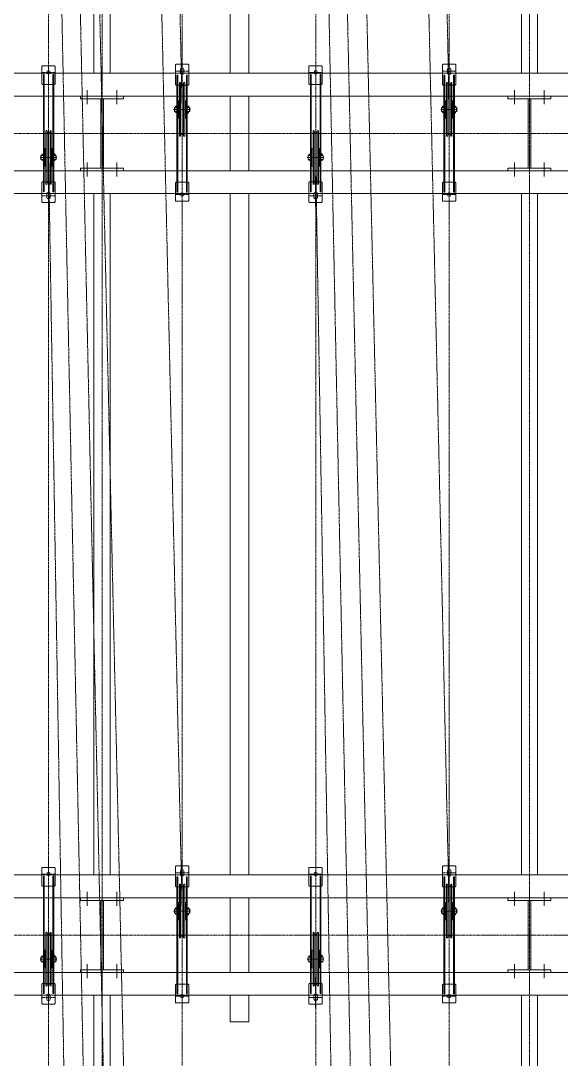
# Model space of a CAD drawing. Header units: millimetres. Extents: x 53635 to 142317, y 101101 to 147193.
# Drawn here: x 73712 to 75735, y 107257 to 111143 of the extents above; entities that cross this region are included whole.
import ezdxf

# ---------------------------------------------------------------- set-up
doc = ezdxf.new("R2010")
doc.units = ezdxf.units.MM
doc.header["$LTSCALE"] = 0.5
doc.header["$MEASUREMENT"] = 0
doc.linetypes.add('AXES2', pattern=[28.575, 19.05, -3.175, 3.175, -3.175])
for name, color, linetype, lineweight in [('-AXE', 1, 'AXES2', 0), ('-fort', 7, 'Continuous', 0), ('AXE', 1, 'AXES2', 0), ('FORT', 7, 'Continuous', 0)]:
    doc.layers.add(name, color=color, linetype=linetype, lineweight=lineweight)

msp = doc.modelspace()

# ---------------------------------------------------------------- linework, layer by layer
at = {"layer": '-AXE'}
for p, q in [((74015.9, 121723.73), (74015.9, 105730.21)), ((75615.9, 121723.73), (75615.9, 105730.21)), ((70604.5, 110721.59), (77418.31, 110721.59)), ((70604.5, 107721.59), (77418.31, 107721.59))]:
    msp.add_line(p, q, dxfattribs=at)
at = {"layer": '-fort'}
for p, q in [((73985.9, 110946.59), (73985.9, 113496.59)), ((74045.9, 110946.59), (74045.9, 113496.59)), ((75585.9, 110946.59), (75585.9, 113496.59)), ((75645.9, 110946.59), (75645.9, 113496.59)), ((70815.89, 110946.59), (77215.89, 110946.59)), ((73960.9, 110883.16), (73960.9, 110830.96)), ((74070.9, 110883.16), (74070.9, 110830.96)), ((75560.9, 110883.16), (75560.9, 110830.96)), ((75670.9, 110883.16), (75670.9, 110830.96)), ((70815.89, 110861.59), (77215.89, 110861.59)), ((73935.9, 110861.59), (73935.9, 110851.59)), ((73935.9, 110851.59), (74095.9, 110851.59)), ((74010.9, 110591.59), (74010.9, 110851.59)), ((74020.9, 110591.59), (74020.9, 110851.59)), ((74095.9, 110861.59), (74095.9, 110851.59)), ((75535.9, 110861.59), (75535.9, 110851.59)), ((75535.9, 110851.59), (75695.9, 110851.59)), ((75610.9, 110591.59), (75610.9, 110851.59)), ((75620.9, 110591.59), (75620.9, 110851.59)), ((75695.9, 110861.59), (75695.9, 110851.59)), ((73960.9, 110560.01), (73960.9, 110612.21)), ((74070.9, 110560.01), (74070.9, 110612.21)), ((75560.9, 110560.01), (75560.9, 110612.21)), ((75670.9, 110560.01), (75670.9, 110612.21)), ((70815.89, 110581.59), (77215.89, 110581.59)), ((73935.9, 110581.59), (73935.9, 110591.59)), ((73935.9, 110591.59), (74095.9, 110591.59)), ((74095.9, 110581.59), (74095.9, 110591.59)), ((75535.9, 110591.59), (75695.9, 110591.59)), ((75535.9, 110581.59), (75535.9, 110591.59)), ((75695.9, 110581.59), (75695.9, 110591.59)), ((70815.89, 110496.59), (77215.89, 110496.59)), ((73985.9, 107946.59), (73985.9, 110496.59)), ((74045.9, 107946.59), (74045.9, 110496.59)), ((75585.9, 107946.59), (75585.9, 110496.59)), ((75645.9, 107946.59), (75645.9, 110496.59)), ((70815.89, 107946.59), (77215.89, 107946.59)), ((73960.9, 107883.16), (73960.9, 107830.96)), ((74070.9, 107883.16), (74070.9, 107830.96)), ((75560.9, 107883.16), (75560.9, 107830.96)), ((75670.9, 107883.16), (75670.9, 107830.96)), ((70815.89, 107861.59), (77215.89, 107861.59)), ((73935.9, 107861.59), (73935.9, 107851.59)), ((73935.9, 107851.59), (74095.9, 107851.59)), ((74010.9, 107591.59), (74010.9, 107851.59)), ((74020.9, 107591.59), (74020.9, 107851.59)), ((74095.9, 107861.59), (74095.9, 107851.59)), ((75535.9, 107861.59), (75535.9, 107851.59)), ((75535.9, 107851.59), (75695.9, 107851.59)), ((75610.9, 107591.59), (75610.9, 107851.59)), ((75620.9, 107591.59), (75620.9, 107851.59)), ((75695.9, 107861.59), (75695.9, 107851.59)), ((73960.9, 107560.01), (73960.9, 107612.21)), ((74070.9, 107560.01), (74070.9, 107612.21)), ((75560.9, 107560.01), (75560.9, 107612.21)), ((75670.9, 107560.01), (75670.9, 107612.21)), ((70815.89, 107581.59), (77215.89, 107581.59)), ((73935.9, 107581.59), (73935.9, 107591.59)), ((73935.9, 107591.59), (74095.9, 107591.59)), ((74095.9, 107581.59), (74095.9, 107591.59)), ((75535.9, 107591.59), (75695.9, 107591.59)), ((75535.9, 107581.59), (75535.9, 107591.59)), ((75695.9, 107581.59), (75695.9, 107591.59)), ((70815.89, 107496.59), (77215.89, 107496.59)), ((73985.9, 106491.59), (73985.9, 107496.59)), ((74045.9, 106491.59), (74045.9, 107496.59)), ((75585.9, 106491.59), (75585.9, 107496.59)), ((75645.9, 106491.59), (75645.9, 107496.59))]:
    msp.add_line(p, q, dxfattribs=at)
at = {"layer": 'AXE'}
for p, q in [((74315.89, 121521.59), (74315.89, 106721.59)), ((75315.89, 121521.59), (75315.89, 106721.59)), ((74315.89, 107811.59), (74007.89, 121409.09)), ((74084.89, 121409.09), (74315.89, 110811.59)), ((75315.89, 107811.59), (75007.89, 121409.09)), ((75084.89, 121409.09), (75315.89, 110811.59)), ((73815.89, 120721.59), (73815.89, 105921.59)), ((74815.89, 120721.59), (74815.89, 105921.59)), ((73815.89, 119631.59), (74123.89, 106034.09)), ((74815.89, 119631.59), (75123.89, 106034.09)), ((74046.89, 106034.09), (73815.89, 116631.59)), ((75046.89, 106034.09), (74815.89, 116631.59)), ((73815.89, 113631.59), (73969.89, 106034.09)), ((74815.89, 113631.59), (74969.89, 106034.09)), ((74315.79, 110879.41), (74315.79, 110994.96)), ((75315.79, 110879.41), (75315.79, 110994.96)), ((73842.07, 110950.09), (73789.52, 110950.09)), ((74342.07, 110954.59), (74289.52, 110954.59)), ((74842.07, 110950.09), (74789.52, 110950.09)), ((75342.07, 110954.59), (75289.52, 110954.59)), ((73892.89, 106034.09), (73815.89, 110631.59)), ((74892.89, 106034.09), (74815.89, 110631.59)), ((73815.79, 110563.76), (73815.79, 110448.21)), ((74815.79, 110563.76), (74815.79, 110448.21)), ((73842.07, 110488.59), (73789.52, 110488.59)), ((74342.07, 110493.09), (74289.52, 110493.09)), ((74842.07, 110488.59), (74789.52, 110488.59)), ((75342.07, 110493.09), (75289.52, 110493.09)), ((74315.79, 107879.41), (74315.79, 107994.96)), ((75315.79, 107879.41), (75315.79, 107994.96)), ((73842.07, 107950.09), (73789.52, 107950.09)), ((74342.07, 107954.59), (74289.52, 107954.59)), ((74842.07, 107950.09), (74789.52, 107950.09)), ((75342.07, 107954.59), (75289.52, 107954.59)), ((73815.79, 107563.76), (73815.79, 107448.21)), ((74815.79, 107563.76), (74815.79, 107448.21)), ((73842.07, 107488.59), (73789.52, 107488.59)), ((74342.07, 107493.09), (74289.52, 107493.09)), ((74842.07, 107488.59), (74789.52, 107488.59)), ((75342.07, 107493.09), (75289.52, 107493.09))]:
    msp.add_line(p, q, dxfattribs=at)
at = {"layer": 'FORT'}
for p, q in [((74496.15, 110946.59), (74496.15, 113496.59)), ((74566.15, 110946.59), (74566.15, 113496.59)), ((73790.79, 110974.59), (73790.79, 110907.09)), ((73838.29, 110974.59), (73790.79, 110974.59)), ((73840.79, 110972.09), (73838.29, 110974.59)), ((73840.79, 110907.09), (73840.79, 110972.09)), ((74290.79, 110978.09), (74293.29, 110980.59)), ((74290.79, 110978.09), (74290.79, 110905.09)), ((74338.29, 110980.59), (74293.29, 110980.59)), ((74309.29, 110948.09), (74309.29, 110961.09)), ((74322.29, 110948.09), (74322.29, 110961.09)), ((74340.79, 110978.09), (74338.29, 110980.59)), ((74340.79, 110905.09), (74340.79, 110978.09)), ((74790.79, 110974.59), (74790.79, 110907.09)), ((74838.29, 110974.59), (74790.79, 110974.59)), ((74840.79, 110972.09), (74838.29, 110974.59)), ((74840.79, 110907.09), (74840.79, 110972.09)), ((75290.79, 110978.09), (75293.29, 110980.59)), ((75290.79, 110978.09), (75290.79, 110905.09)), ((75338.29, 110980.59), (75293.29, 110980.59)), ((75309.29, 110948.09), (75309.29, 110961.09)), ((75322.29, 110948.09), (75322.29, 110961.09)), ((75340.79, 110978.09), (75338.29, 110980.59)), ((75340.79, 110905.09), (75340.79, 110978.09)), ((73796.29, 110503.59), (73796.29, 110941.59)), ((73799.29, 110941.59), (73796.29, 110941.59)), ((73799.29, 110503.59), (73799.29, 110941.59)), ((73832.29, 110503.59), (73832.29, 110941.59)), ((73835.29, 110941.59), (73832.29, 110941.59)), ((73835.29, 110503.59), (73835.29, 110941.59)), ((74296.29, 110939.59), (74296.29, 110501.59)), ((74296.29, 110939.59), (74299.29, 110939.59)), ((74299.29, 110939.59), (74299.29, 110501.59)), ((74305.89, 110811.59), (74305.89, 110910.59)), ((74306.89, 110911.59), (74309.38, 110911.59)), ((74310.34, 110714.09), (74310.34, 110910.84)), ((74312.03, 110904.55), (74310.34, 110910.84)), ((74319.76, 110904.55), (74321.44, 110910.84)), ((74321.44, 110714.09), (74321.44, 110910.84)), ((74322.41, 110911.59), (74324.89, 110911.59)), ((74325.89, 110712.59), (74325.89, 110910.59)), ((74332.29, 110939.59), (74332.29, 110501.59)), ((74332.29, 110939.59), (74335.29, 110939.59)), ((74335.29, 110939.59), (74335.29, 110501.59)), ((74796.29, 110503.59), (74796.29, 110941.59)), ((74799.29, 110941.59), (74796.29, 110941.59)), ((74799.29, 110503.59), (74799.29, 110941.59)), ((74832.29, 110503.59), (74832.29, 110941.59)), ((74835.29, 110941.59), (74832.29, 110941.59)), ((74835.29, 110503.59), (74835.29, 110941.59)), ((75296.29, 110939.59), (75296.29, 110501.59)), ((75296.29, 110939.59), (75299.29, 110939.59)), ((75299.29, 110939.59), (75299.29, 110501.59)), ((75305.89, 110811.59), (75305.89, 110910.59)), ((75306.89, 110911.59), (75309.38, 110911.59)), ((75310.34, 110714.09), (75310.34, 110910.84)), ((75312.03, 110904.55), (75310.34, 110910.84)), ((75319.76, 110904.55), (75321.44, 110910.84)), ((75321.44, 110714.09), (75321.44, 110910.84)), ((75322.41, 110911.59), (75324.89, 110911.59)), ((75325.89, 110712.59), (75325.89, 110910.59)), ((75332.29, 110939.59), (75332.29, 110501.59)), ((75332.29, 110939.59), (75335.29, 110939.59)), ((75335.29, 110939.59), (75335.29, 110501.59)), ((73793.29, 110904.59), (73790.79, 110907.09)), ((73793.29, 110904.59), (73796.29, 110904.59)), ((73799.29, 110904.59), (73832.29, 110904.59)), ((73835.29, 110904.59), (73838.29, 110904.59)), ((73838.29, 110904.59), (73840.79, 110907.09)), ((74293.29, 110902.59), (74290.79, 110905.09)), ((74293.29, 110902.59), (74296.29, 110902.59)), ((74299.29, 110902.59), (74332.29, 110902.59)), ((74335.29, 110902.59), (74338.29, 110902.59)), ((74338.29, 110902.59), (74340.79, 110905.09)), ((74793.29, 110904.59), (74790.79, 110907.09)), ((74793.29, 110904.59), (74796.29, 110904.59)), ((74799.29, 110904.59), (74832.29, 110904.59)), ((74835.29, 110904.59), (74838.29, 110904.59)), ((74838.29, 110904.59), (74840.79, 110907.09)), ((75293.29, 110902.59), (75290.79, 110905.09)), ((75293.29, 110902.59), (75296.29, 110902.59)), ((75299.29, 110902.59), (75332.29, 110902.59)), ((75335.29, 110902.59), (75338.29, 110902.59)), ((75338.29, 110902.59), (75340.79, 110905.09)), ((74301.89, 110844.09), (74305.89, 110845.16)), ((74301.89, 110811.59), (74301.89, 110844.09)), ((74329.89, 110844.09), (74325.89, 110845.16)), ((74329.89, 110811.59), (74329.89, 110844.09)), ((74496.15, 110581.59), (74496.15, 110861.59)), ((74566.15, 110581.59), (74566.15, 110861.59)), ((75301.89, 110844.09), (75305.89, 110845.16)), ((75301.89, 110811.59), (75301.89, 110844.09)), ((75329.89, 110844.09), (75325.89, 110845.16)), ((75329.89, 110811.59), (75329.89, 110844.09)), ((74288.24, 110819.09), (74287.39, 110818.21)), ((74287.39, 110818.21), (74287.39, 110804.96)), ((74288.24, 110804.09), (74287.39, 110804.96)), ((74288.24, 110804.09), (74288.24, 110819.09)), ((74293.39, 110819.09), (74288.24, 110819.09)), ((74293.39, 110804.09), (74288.24, 110804.09)), ((74290.68, 110823.41), (74290.68, 110822.6)), ((74293.36, 110823.41), (74290.68, 110823.41)), ((74290.68, 110822.6), (74292.6, 110822.6)), ((74292.6, 110821.36), (74290.68, 110819.94)), ((74290.68, 110819.94), (74291.18, 110819.1)), ((74290.68, 110803.23), (74291.18, 110804.07)), ((74292.6, 110801.81), (74290.68, 110803.23)), ((74290.68, 110800.57), (74292.6, 110800.57)), ((74290.68, 110799.76), (74290.68, 110800.57)), ((74293.36, 110799.76), (74290.68, 110799.76)), ((74291.23, 110819.18), (74293.36, 110820.68)), ((74291.23, 110803.99), (74293.36, 110802.49)), ((74292.6, 110822.6), (74292.6, 110821.36)), ((74292.6, 110800.57), (74292.6, 110801.81)), ((74293.36, 110820.68), (74293.36, 110823.41)), ((74293.36, 110802.49), (74293.36, 110799.76)), ((74299.39, 110819.19), (74293.39, 110819.19)), ((74299.39, 110803.99), (74293.39, 110803.99)), ((74301.99, 110823.09), (74299.49, 110823.09)), ((74301.99, 110800.09), (74299.49, 110800.09)), ((74301.89, 110811.59), (74301.89, 110779.09)), ((74305.89, 110811.59), (74305.89, 110712.59)), ((74329.79, 110823.09), (74332.29, 110823.09)), ((74329.79, 110800.09), (74332.29, 110800.09)), ((74329.89, 110811.59), (74329.89, 110779.09)), ((74338.39, 110819.19), (74332.39, 110819.19)), ((74338.39, 110803.99), (74332.39, 110803.99)), ((74338.39, 110796.59), (74335.39, 110796.59)), ((74343.55, 110819.09), (74338.39, 110819.09)), ((74343.55, 110804.09), (74338.39, 110804.09)), ((74338.39, 110797.08), (74338.39, 110803.98)), ((74338.43, 110820.57), (74338.43, 110823.31)), ((74338.43, 110823.31), (74341.11, 110823.31)), ((74340.56, 110819.08), (74338.43, 110820.57)), ((74340.56, 110803.88), (74338.43, 110802.38)), ((74338.43, 110802.38), (74338.43, 110799.65)), ((74338.43, 110799.65), (74341.11, 110799.65)), ((74339.19, 110822.49), (74339.19, 110821.26)), ((74341.11, 110822.49), (74339.19, 110822.49)), ((74339.19, 110821.26), (74341.11, 110819.84)), ((74339.19, 110801.7), (74341.11, 110803.12)), ((74339.19, 110800.46), (74339.19, 110801.7)), ((74341.11, 110800.46), (74339.19, 110800.46)), ((74341.11, 110819.84), (74340.61, 110819)), ((74341.11, 110803.12), (74340.61, 110803.96)), ((74341.11, 110823.31), (74341.11, 110822.49)), ((74341.11, 110799.65), (74341.11, 110800.46)), ((74343.55, 110804.09), (74343.55, 110819.09)), ((74343.55, 110804.09), (74343.55, 110819.09)), ((74343.55, 110819.09), (74344.39, 110818.21)), ((74343.55, 110804.09), (74344.39, 110804.96)), ((74344.39, 110818.21), (74344.39, 110804.96)), ((75288.24, 110819.09), (75287.39, 110818.21)), ((75287.39, 110818.21), (75287.39, 110804.96)), ((75288.24, 110804.09), (75287.39, 110804.96)), ((75288.24, 110804.09), (75288.24, 110819.09)), ((75293.39, 110819.09), (75288.24, 110819.09)), ((75293.39, 110804.09), (75288.24, 110804.09)), ((75290.68, 110823.41), (75290.68, 110822.6)), ((75293.36, 110823.41), (75290.68, 110823.41)), ((75290.68, 110822.6), (75292.6, 110822.6)), ((75292.6, 110821.36), (75290.68, 110819.94)), ((75290.68, 110819.94), (75291.18, 110819.1)), ((75290.68, 110803.23), (75291.18, 110804.07)), ((75292.6, 110801.81), (75290.68, 110803.23)), ((75290.68, 110800.57), (75292.6, 110800.57)), ((75290.68, 110799.76), (75290.68, 110800.57)), ((75293.36, 110799.76), (75290.68, 110799.76)), ((75291.23, 110819.18), (75293.36, 110820.68)), ((75291.23, 110803.99), (75293.36, 110802.49)), ((75292.6, 110822.6), (75292.6, 110821.36)), ((75292.6, 110800.57), (75292.6, 110801.81)), ((75293.36, 110820.68), (75293.36, 110823.41)), ((75293.36, 110802.49), (75293.36, 110799.76)), ((75299.39, 110819.19), (75293.39, 110819.19)), ((75299.39, 110803.99), (75293.39, 110803.99)), ((75301.99, 110823.09), (75299.49, 110823.09)), ((75301.99, 110800.09), (75299.49, 110800.09)), ((75301.89, 110811.59), (75301.89, 110779.09)), ((75305.89, 110811.59), (75305.89, 110712.59)), ((75329.79, 110823.09), (75332.29, 110823.09)), ((75329.79, 110800.09), (75332.29, 110800.09)), ((75329.89, 110811.59), (75329.89, 110779.09)), ((75338.39, 110819.19), (75332.39, 110819.19)), ((75338.39, 110803.99), (75332.39, 110803.99)), ((75338.39, 110796.59), (75335.39, 110796.59)), ((75343.55, 110819.09), (75338.39, 110819.09)), ((75343.55, 110804.09), (75338.39, 110804.09)), ((75338.39, 110797.08), (75338.39, 110803.98)), ((75338.43, 110820.57), (75338.43, 110823.31)), ((75338.43, 110823.31), (75341.11, 110823.31)), ((75340.56, 110819.08), (75338.43, 110820.57)), ((75340.56, 110803.88), (75338.43, 110802.38)), ((75338.43, 110802.38), (75338.43, 110799.65)), ((75338.43, 110799.65), (75341.11, 110799.65)), ((75339.19, 110822.49), (75339.19, 110821.26)), ((75341.11, 110822.49), (75339.19, 110822.49)), ((75339.19, 110821.26), (75341.11, 110819.84)), ((75339.19, 110801.7), (75341.11, 110803.12)), ((75339.19, 110800.46), (75339.19, 110801.7)), ((75341.11, 110800.46), (75339.19, 110800.46)), ((75341.11, 110819.84), (75340.61, 110819)), ((75341.11, 110803.12), (75340.61, 110803.96)), ((75341.11, 110823.31), (75341.11, 110822.49)), ((75341.11, 110799.65), (75341.11, 110800.46)), ((75343.55, 110804.09), (75343.55, 110819.09)), ((75343.55, 110804.09), (75343.55, 110819.09)), ((75343.55, 110819.09), (75344.39, 110818.21)), ((75343.55, 110804.09), (75344.39, 110804.96)), ((75344.39, 110818.21), (75344.39, 110804.96)), ((74301.89, 110779.09), (74305.89, 110778.01)), ((74305.89, 110778.01), (74305.89, 110739.84)), ((74329.89, 110779.09), (74325.89, 110778.01)), ((75301.89, 110779.09), (75305.89, 110778.01)), ((75305.89, 110778.01), (75305.89, 110739.84)), ((75329.89, 110779.09), (75325.89, 110778.01)), ((73805.89, 110631.59), (73805.89, 110730.59)), ((73806.89, 110731.59), (73809.38, 110731.59)), ((73812.03, 110724.55), (73810.34, 110730.84)), ((73810.34, 110729.09), (73810.34, 110532.33)), ((73819.76, 110724.55), (73821.44, 110730.84)), ((73821.44, 110729.09), (73821.44, 110532.33)), ((73822.41, 110731.59), (73824.89, 110731.59)), ((73825.89, 110730.59), (73825.89, 110532.59)), ((74312.03, 110718.62), (74310.34, 110712.33)), ((74319.76, 110718.62), (74321.44, 110712.33)), ((74805.89, 110631.59), (74805.89, 110730.59)), ((74806.89, 110731.59), (74809.38, 110731.59)), ((74812.03, 110724.55), (74810.34, 110730.84)), ((74810.34, 110729.09), (74810.34, 110532.33)), ((74819.76, 110724.55), (74821.44, 110730.84)), ((74821.44, 110729.09), (74821.44, 110532.33)), ((74822.41, 110731.59), (74824.89, 110731.59)), ((74825.89, 110730.59), (74825.89, 110532.59)), ((75312.03, 110718.62), (75310.34, 110712.33)), ((75319.76, 110718.62), (75321.44, 110712.33)), ((73805.89, 110665.16), (73805.89, 110703.33)), ((74306.89, 110711.59), (74309.38, 110711.59)), ((74322.41, 110711.59), (74324.89, 110711.59)), ((74805.89, 110665.16), (74805.89, 110703.33)), ((75306.89, 110711.59), (75309.38, 110711.59)), ((75322.41, 110711.59), (75324.89, 110711.59)), ((73788.24, 110639.09), (73787.39, 110638.21)), ((73787.39, 110624.96), (73787.39, 110638.21)), ((73788.24, 110639.09), (73788.24, 110624.09)), ((73793.39, 110639.09), (73788.24, 110639.09)), ((73793.36, 110643.41), (73790.68, 110643.41)), ((73790.68, 110643.41), (73790.68, 110642.6)), ((73790.68, 110642.6), (73792.6, 110642.6)), ((73792.6, 110641.36), (73790.68, 110639.94)), ((73790.68, 110639.94), (73791.18, 110639.1)), ((73791.23, 110639.18), (73793.36, 110640.68)), ((73792.6, 110642.6), (73792.6, 110641.36)), ((73793.36, 110640.68), (73793.36, 110643.41)), ((73799.39, 110639.19), (73793.39, 110639.19)), ((73801.99, 110643.09), (73799.49, 110643.09)), ((73801.89, 110664.09), (73805.89, 110665.16)), ((73801.89, 110631.59), (73801.89, 110664.09)), ((73829.89, 110664.09), (73825.89, 110665.16)), ((73829.79, 110643.09), (73832.29, 110643.09)), ((73829.89, 110631.59), (73829.89, 110664.09)), ((73838.39, 110639.19), (73832.39, 110639.19)), ((73838.39, 110646.59), (73835.39, 110646.59)), ((73838.39, 110646.09), (73838.39, 110639.19)), ((73843.55, 110639.09), (73838.39, 110639.09)), ((73838.43, 110640.79), (73838.43, 110643.52)), ((73838.43, 110643.52), (73841.11, 110643.52)), ((73840.56, 110639.29), (73838.43, 110640.79)), ((73839.19, 110642.71), (73839.19, 110641.47)), ((73841.11, 110642.71), (73839.19, 110642.71)), ((73839.19, 110641.47), (73841.11, 110640.05)), ((73841.11, 110640.05), (73840.61, 110639.21)), ((73841.11, 110643.52), (73841.11, 110642.71)), ((73843.55, 110639.09), (73843.55, 110624.09)), ((73843.55, 110639.09), (73843.55, 110624.09)), ((73843.55, 110639.09), (73844.39, 110638.21)), ((73844.39, 110624.96), (73844.39, 110638.21)), ((74788.24, 110639.09), (74787.39, 110638.21)), ((74787.39, 110624.96), (74787.39, 110638.21)), ((74788.24, 110639.09), (74788.24, 110624.09)), ((74793.39, 110639.09), (74788.24, 110639.09)), ((74793.36, 110643.41), (74790.68, 110643.41)), ((74790.68, 110643.41), (74790.68, 110642.6)), ((74790.68, 110642.6), (74792.6, 110642.6)), ((74792.6, 110641.36), (74790.68, 110639.94)), ((74790.68, 110639.94), (74791.18, 110639.1)), ((74791.23, 110639.18), (74793.36, 110640.68)), ((74792.6, 110642.6), (74792.6, 110641.36)), ((74793.36, 110640.68), (74793.36, 110643.41)), ((74799.39, 110639.19), (74793.39, 110639.19)), ((74801.99, 110643.09), (74799.49, 110643.09)), ((74801.89, 110664.09), (74805.89, 110665.16)), ((74801.89, 110631.59), (74801.89, 110664.09)), ((74829.89, 110664.09), (74825.89, 110665.16)), ((74829.79, 110643.09), (74832.29, 110643.09)), ((74829.89, 110631.59), (74829.89, 110664.09)), ((74838.39, 110639.19), (74832.39, 110639.19)), ((74838.39, 110646.59), (74835.39, 110646.59)), ((74838.39, 110646.09), (74838.39, 110639.19)), ((74843.55, 110639.09), (74838.39, 110639.09)), ((74838.43, 110640.79), (74838.43, 110643.52)), ((74838.43, 110643.52), (74841.11, 110643.52)), ((74840.56, 110639.29), (74838.43, 110640.79)), ((74839.19, 110642.71), (74839.19, 110641.47)), ((74841.11, 110642.71), (74839.19, 110642.71)), ((74839.19, 110641.47), (74841.11, 110640.05)), ((74841.11, 110640.05), (74840.61, 110639.21)), ((74841.11, 110643.52), (74841.11, 110642.71)), ((74843.55, 110639.09), (74843.55, 110624.09)), ((74843.55, 110639.09), (74843.55, 110624.09)), ((74843.55, 110639.09), (74844.39, 110638.21)), ((74844.39, 110624.96), (74844.39, 110638.21)), ((73788.24, 110624.09), (73787.39, 110624.96)), ((73793.39, 110624.09), (73788.24, 110624.09)), ((73790.68, 110623.23), (73791.18, 110624.07)), ((73792.6, 110621.81), (73790.68, 110623.23)), ((73790.68, 110619.76), (73790.68, 110620.57)), ((73790.68, 110620.57), (73792.6, 110620.57)), ((73793.36, 110619.76), (73790.68, 110619.76)), ((73791.23, 110623.99), (73793.36, 110622.49)), ((73792.6, 110620.57), (73792.6, 110621.81)), ((73793.36, 110622.49), (73793.36, 110619.76)), ((73799.39, 110623.99), (73793.39, 110623.99)), ((73801.99, 110620.09), (73799.49, 110620.09)), ((73801.89, 110631.59), (73801.89, 110599.09)), ((73801.89, 110599.09), (73805.89, 110598.01)), ((73805.89, 110631.59), (73805.89, 110532.59)), ((73829.89, 110599.09), (73825.89, 110598.01)), ((73829.79, 110620.09), (73832.29, 110620.09)), ((73829.89, 110631.59), (73829.89, 110599.09)), ((73838.39, 110623.99), (73832.39, 110623.99)), ((73843.55, 110624.09), (73838.39, 110624.09)), ((73840.56, 110624.09), (73838.43, 110622.6)), ((73838.43, 110622.6), (73838.43, 110619.86)), ((73838.43, 110619.86), (73841.11, 110619.86)), ((73839.19, 110621.91), (73841.11, 110623.33)), ((73839.19, 110620.68), (73839.19, 110621.91)), ((73841.11, 110620.68), (73839.19, 110620.68)), ((73841.11, 110623.33), (73840.61, 110624.17)), ((73841.11, 110619.86), (73841.11, 110620.68)), ((73843.55, 110624.09), (73844.39, 110624.96)), ((74788.24, 110624.09), (74787.39, 110624.96)), ((74793.39, 110624.09), (74788.24, 110624.09)), ((74790.68, 110623.23), (74791.18, 110624.07)), ((74792.6, 110621.81), (74790.68, 110623.23)), ((74790.68, 110619.76), (74790.68, 110620.57)), ((74790.68, 110620.57), (74792.6, 110620.57)), ((74793.36, 110619.76), (74790.68, 110619.76)), ((74791.23, 110623.99), (74793.36, 110622.49)), ((74792.6, 110620.57), (74792.6, 110621.81)), ((74793.36, 110622.49), (74793.36, 110619.76)), ((74799.39, 110623.99), (74793.39, 110623.99)), ((74801.99, 110620.09), (74799.49, 110620.09)), ((74801.89, 110631.59), (74801.89, 110599.09)), ((74801.89, 110599.09), (74805.89, 110598.01)), ((74805.89, 110631.59), (74805.89, 110532.59)), ((74829.89, 110599.09), (74825.89, 110598.01)), ((74829.79, 110620.09), (74832.29, 110620.09)), ((74829.89, 110631.59), (74829.89, 110599.09)), ((74838.39, 110623.99), (74832.39, 110623.99)), ((74843.55, 110624.09), (74838.39, 110624.09)), ((74840.56, 110624.09), (74838.43, 110622.6)), ((74838.43, 110622.6), (74838.43, 110619.86)), ((74838.43, 110619.86), (74841.11, 110619.86)), ((74839.19, 110621.91), (74841.11, 110623.33)), ((74839.19, 110620.68), (74839.19, 110621.91)), ((74841.11, 110620.68), (74839.19, 110620.68)), ((74841.11, 110623.33), (74840.61, 110624.17)), ((74841.11, 110619.86), (74841.11, 110620.68)), ((74843.55, 110624.09), (74844.39, 110624.96)), ((73793.29, 110540.59), (73790.79, 110538.09)), ((73790.79, 110465.09), (73790.79, 110538.09)), ((73793.29, 110540.59), (73796.29, 110540.59)), ((73799.29, 110540.59), (73832.29, 110540.59)), ((73806.89, 110531.59), (73809.38, 110531.59)), ((73812.03, 110538.62), (73810.34, 110532.33)), ((73819.76, 110538.62), (73821.44, 110532.33)), ((73822.41, 110531.59), (73824.89, 110531.59)), ((73835.29, 110540.59), (73838.29, 110540.59)), ((73838.29, 110540.59), (73840.79, 110538.09)), ((73840.79, 110538.09), (73840.79, 110465.09)), ((74293.29, 110538.59), (74290.79, 110536.09)), ((74290.79, 110468.59), (74290.79, 110536.09)), ((74293.29, 110538.59), (74296.29, 110538.59)), ((74299.29, 110538.59), (74332.29, 110538.59)), ((74335.29, 110538.59), (74338.29, 110538.59)), ((74338.29, 110538.59), (74340.79, 110536.09)), ((74340.79, 110536.09), (74340.79, 110471.09)), ((74793.29, 110540.59), (74790.79, 110538.09)), ((74790.79, 110465.09), (74790.79, 110538.09)), ((74793.29, 110540.59), (74796.29, 110540.59)), ((74799.29, 110540.59), (74832.29, 110540.59)), ((74806.89, 110531.59), (74809.38, 110531.59)), ((74812.03, 110538.62), (74810.34, 110532.33)), ((74819.76, 110538.62), (74821.44, 110532.33)), ((74822.41, 110531.59), (74824.89, 110531.59)), ((74835.29, 110540.59), (74838.29, 110540.59)), ((74838.29, 110540.59), (74840.79, 110538.09)), ((74840.79, 110538.09), (74840.79, 110465.09)), ((75293.29, 110538.59), (75290.79, 110536.09)), ((75290.79, 110468.59), (75290.79, 110536.09)), ((75293.29, 110538.59), (75296.29, 110538.59)), ((75299.29, 110538.59), (75332.29, 110538.59)), ((75335.29, 110538.59), (75338.29, 110538.59)), ((75338.29, 110538.59), (75340.79, 110536.09)), ((75340.79, 110536.09), (75340.79, 110471.09)), ((73796.29, 110503.59), (73799.29, 110503.59)), ((73809.29, 110495.09), (73809.29, 110482.09)), ((73822.29, 110495.09), (73822.29, 110482.09)), ((73832.29, 110503.59), (73835.29, 110503.59)), ((74299.29, 110501.59), (74296.29, 110501.59)), ((74335.29, 110501.59), (74332.29, 110501.59)), ((74496.15, 107946.59), (74496.15, 110496.59)), ((74566.15, 107946.59), (74566.15, 110496.59)), ((74796.29, 110503.59), (74799.29, 110503.59)), ((74809.29, 110495.09), (74809.29, 110482.09)), ((74822.29, 110495.09), (74822.29, 110482.09)), ((74832.29, 110503.59), (74835.29, 110503.59)), ((75299.29, 110501.59), (75296.29, 110501.59)), ((75335.29, 110501.59), (75332.29, 110501.59)), ((73790.79, 110465.09), (73793.29, 110462.59)), ((73838.29, 110462.59), (73793.29, 110462.59)), ((73840.79, 110465.09), (73838.29, 110462.59)), ((74338.29, 110468.59), (74290.79, 110468.59)), ((74340.79, 110471.09), (74338.29, 110468.59)), ((74790.79, 110465.09), (74793.29, 110462.59)), ((74838.29, 110462.59), (74793.29, 110462.59)), ((74840.79, 110465.09), (74838.29, 110462.59)), ((75338.29, 110468.59), (75290.79, 110468.59)), ((75340.79, 110471.09), (75338.29, 110468.59)), ((73838.29, 107974.59), (73790.79, 107974.59)), ((73790.79, 107974.59), (73790.79, 107907.09)), ((73840.79, 107972.09), (73838.29, 107974.59)), ((73840.79, 107907.09), (73840.79, 107972.09)), ((74290.79, 107978.09), (74293.29, 107980.59)), ((74290.79, 107978.09), (74290.79, 107905.09)), ((74338.29, 107980.59), (74293.29, 107980.59)), ((74309.29, 107948.09), (74309.29, 107961.09)), ((74322.29, 107948.09), (74322.29, 107961.09)), ((74340.79, 107978.09), (74338.29, 107980.59)), ((74340.79, 107905.09), (74340.79, 107978.09)), ((74838.29, 107974.59), (74790.79, 107974.59)), ((74790.79, 107974.59), (74790.79, 107907.09)), ((74840.79, 107972.09), (74838.29, 107974.59)), ((74840.79, 107907.09), (74840.79, 107972.09)), ((75290.79, 107978.09), (75293.29, 107980.59)), ((75290.79, 107978.09), (75290.79, 107905.09)), ((75338.29, 107980.59), (75293.29, 107980.59)), ((75309.29, 107948.09), (75309.29, 107961.09)), ((75322.29, 107948.09), (75322.29, 107961.09)), ((75340.79, 107978.09), (75338.29, 107980.59)), ((75340.79, 107905.09), (75340.79, 107978.09)), ((73796.29, 107503.59), (73796.29, 107941.59)), ((73799.29, 107941.59), (73796.29, 107941.59)), ((73799.29, 107503.59), (73799.29, 107941.59)), ((73832.29, 107503.59), (73832.29, 107941.59)), ((73835.29, 107941.59), (73832.29, 107941.59)), ((73835.29, 107503.59), (73835.29, 107941.59)), ((74296.29, 107939.59), (74296.29, 107501.59)), ((74296.29, 107939.59), (74299.29, 107939.59)), ((74299.29, 107939.59), (74299.29, 107501.59)), ((74332.29, 107939.59), (74332.29, 107501.59)), ((74332.29, 107939.59), (74335.29, 107939.59)), ((74335.29, 107939.59), (74335.29, 107501.59)), ((74796.29, 107503.59), (74796.29, 107941.59)), ((74799.29, 107941.59), (74796.29, 107941.59)), ((74799.29, 107503.59), (74799.29, 107941.59)), ((74832.29, 107503.59), (74832.29, 107941.59)), ((74835.29, 107941.59), (74832.29, 107941.59)), ((74835.29, 107503.59), (74835.29, 107941.59)), ((75296.29, 107939.59), (75296.29, 107501.59)), ((75296.29, 107939.59), (75299.29, 107939.59)), ((75299.29, 107939.59), (75299.29, 107501.59)), ((75332.29, 107939.59), (75332.29, 107501.59)), ((75332.29, 107939.59), (75335.29, 107939.59)), ((75335.29, 107939.59), (75335.29, 107501.59)), ((73793.29, 107904.59), (73790.79, 107907.09)), ((73793.29, 107904.59), (73796.29, 107904.59)), ((73799.29, 107904.59), (73832.29, 107904.59)), ((73835.29, 107904.59), (73838.29, 107904.59)), ((73838.29, 107904.59), (73840.79, 107907.09)), ((74293.29, 107902.59), (74290.79, 107905.09)), ((74293.29, 107902.59), (74296.29, 107902.59)), ((74299.29, 107902.59), (74332.29, 107902.59)), ((74305.89, 107811.59), (74305.89, 107910.59)), ((74306.89, 107911.59), (74309.38, 107911.59)), ((74310.34, 107714.09), (74310.34, 107910.84)), ((74312.03, 107904.55), (74310.34, 107910.84)), ((74319.76, 107904.55), (74321.44, 107910.84)), ((74321.44, 107714.09), (74321.44, 107910.84)), ((74322.41, 107911.59), (74324.89, 107911.59)), ((74325.89, 107712.59), (74325.89, 107910.59)), ((74335.29, 107902.59), (74338.29, 107902.59)), ((74338.29, 107902.59), (74340.79, 107905.09)), ((74793.29, 107904.59), (74790.79, 107907.09)), ((74793.29, 107904.59), (74796.29, 107904.59)), ((74799.29, 107904.59), (74832.29, 107904.59)), ((74835.29, 107904.59), (74838.29, 107904.59)), ((74838.29, 107904.59), (74840.79, 107907.09)), ((75293.29, 107902.59), (75290.79, 107905.09)), ((75293.29, 107902.59), (75296.29, 107902.59)), ((75299.29, 107902.59), (75332.29, 107902.59)), ((75305.89, 107811.59), (75305.89, 107910.59)), ((75306.89, 107911.59), (75309.38, 107911.59)), ((75310.34, 107714.09), (75310.34, 107910.84)), ((75312.03, 107904.55), (75310.34, 107910.84)), ((75319.76, 107904.55), (75321.44, 107910.84)), ((75321.44, 107714.09), (75321.44, 107910.84)), ((75322.41, 107911.59), (75324.89, 107911.59)), ((75325.89, 107712.59), (75325.89, 107910.59)), ((75335.29, 107902.59), (75338.29, 107902.59)), ((75338.29, 107902.59), (75340.79, 107905.09)), ((74301.89, 107844.09), (74305.89, 107845.16)), ((74301.89, 107811.59), (74301.89, 107844.09)), ((74329.89, 107844.09), (74325.89, 107845.16)), ((74329.89, 107811.59), (74329.89, 107844.09)), ((74496.15, 107581.59), (74496.15, 107861.59)), ((74566.15, 107581.59), (74566.15, 107861.59)), ((75301.89, 107844.09), (75305.89, 107845.16)), ((75301.89, 107811.59), (75301.89, 107844.09)), ((75329.89, 107844.09), (75325.89, 107845.16)), ((75329.89, 107811.59), (75329.89, 107844.09)), ((74288.24, 107819.09), (74287.39, 107818.21)), ((74287.39, 107818.21), (74287.39, 107804.96)), ((74288.24, 107804.09), (74287.39, 107804.96)), ((74288.24, 107804.09), (74288.24, 107819.09)), ((74293.39, 107819.09), (74288.24, 107819.09)), ((74293.39, 107804.09), (74288.24, 107804.09)), ((74290.68, 107823.41), (74290.68, 107822.6)), ((74293.36, 107823.41), (74290.68, 107823.41)), ((74290.68, 107822.6), (74292.6, 107822.6)), ((74292.6, 107821.36), (74290.68, 107819.94)), ((74290.68, 107819.94), (74291.18, 107819.1)), ((74290.68, 107803.23), (74291.18, 107804.07)), ((74292.6, 107801.81), (74290.68, 107803.23)), ((74290.68, 107800.57), (74292.6, 107800.57)), ((74290.68, 107799.76), (74290.68, 107800.57)), ((74293.36, 107799.76), (74290.68, 107799.76)), ((74291.23, 107819.18), (74293.36, 107820.68)), ((74291.23, 107803.99), (74293.36, 107802.49)), ((74292.6, 107822.6), (74292.6, 107821.36)), ((74292.6, 107800.57), (74292.6, 107801.81)), ((74293.36, 107820.68), (74293.36, 107823.41)), ((74293.36, 107802.49), (74293.36, 107799.76)), ((74299.39, 107819.19), (74293.39, 107819.19)), ((74299.39, 107803.99), (74293.39, 107803.99)), ((74301.99, 107823.09), (74299.49, 107823.09)), ((74301.99, 107800.09), (74299.49, 107800.09)), ((74301.89, 107811.59), (74301.89, 107779.09)), ((74305.89, 107811.59), (74305.89, 107712.59)), ((74329.79, 107823.09), (74332.29, 107823.09)), ((74329.79, 107800.09), (74332.29, 107800.09)), ((74329.89, 107811.59), (74329.89, 107779.09)), ((74338.39, 107819.19), (74332.39, 107819.19)), ((74338.39, 107803.99), (74332.39, 107803.99)), ((74343.55, 107819.09), (74338.39, 107819.09)), ((74343.55, 107804.09), (74338.39, 107804.09)), ((74338.39, 107797.08), (74338.39, 107803.98)), ((74338.43, 107820.57), (74338.43, 107823.31)), ((74338.43, 107823.31), (74341.11, 107823.31)), ((74340.56, 107819.08), (74338.43, 107820.57)), ((74340.56, 107803.88), (74338.43, 107802.38)), ((74338.43, 107802.38), (74338.43, 107799.65)), ((74338.43, 107799.65), (74341.11, 107799.65)), ((74339.19, 107822.49), (74339.19, 107821.26)), ((74341.11, 107822.49), (74339.19, 107822.49)), ((74339.19, 107821.26), (74341.11, 107819.84)), ((74339.19, 107801.7), (74341.11, 107803.12)), ((74339.19, 107800.46), (74339.19, 107801.7)), ((74341.11, 107800.46), (74339.19, 107800.46)), ((74341.11, 107819.84), (74340.61, 107819)), ((74341.11, 107803.12), (74340.61, 107803.96)), ((74341.11, 107823.31), (74341.11, 107822.49)), ((74341.11, 107799.65), (74341.11, 107800.46)), ((74343.55, 107804.09), (74343.55, 107819.09)), ((74343.55, 107804.09), (74343.55, 107819.09)), ((74343.55, 107819.09), (74344.39, 107818.21)), ((74343.55, 107804.09), (74344.39, 107804.96)), ((74344.39, 107818.21), (74344.39, 107804.96)), ((75288.24, 107819.09), (75287.39, 107818.21)), ((75287.39, 107818.21), (75287.39, 107804.96)), ((75288.24, 107804.09), (75287.39, 107804.96)), ((75288.24, 107804.09), (75288.24, 107819.09)), ((75293.39, 107819.09), (75288.24, 107819.09)), ((75293.39, 107804.09), (75288.24, 107804.09)), ((75290.68, 107823.41), (75290.68, 107822.6)), ((75293.36, 107823.41), (75290.68, 107823.41)), ((75290.68, 107822.6), (75292.6, 107822.6)), ((75292.6, 107821.36), (75290.68, 107819.94)), ((75290.68, 107819.94), (75291.18, 107819.1)), ((75290.68, 107803.23), (75291.18, 107804.07)), ((75292.6, 107801.81), (75290.68, 107803.23)), ((75290.68, 107800.57), (75292.6, 107800.57)), ((75290.68, 107799.76), (75290.68, 107800.57)), ((75293.36, 107799.76), (75290.68, 107799.76)), ((75291.23, 107819.18), (75293.36, 107820.68)), ((75291.23, 107803.99), (75293.36, 107802.49)), ((75292.6, 107822.6), (75292.6, 107821.36)), ((75292.6, 107800.57), (75292.6, 107801.81)), ((75293.36, 107820.68), (75293.36, 107823.41)), ((75293.36, 107802.49), (75293.36, 107799.76)), ((75299.39, 107819.19), (75293.39, 107819.19)), ((75299.39, 107803.99), (75293.39, 107803.99)), ((75301.99, 107823.09), (75299.49, 107823.09)), ((75301.99, 107800.09), (75299.49, 107800.09)), ((75301.89, 107811.59), (75301.89, 107779.09)), ((75305.89, 107811.59), (75305.89, 107712.59)), ((75329.79, 107823.09), (75332.29, 107823.09)), ((75329.79, 107800.09), (75332.29, 107800.09)), ((75329.89, 107811.59), (75329.89, 107779.09)), ((75338.39, 107819.19), (75332.39, 107819.19)), ((75338.39, 107803.99), (75332.39, 107803.99)), ((75343.55, 107819.09), (75338.39, 107819.09)), ((75343.55, 107804.09), (75338.39, 107804.09)), ((75338.39, 107797.08), (75338.39, 107803.98)), ((75338.43, 107820.57), (75338.43, 107823.31)), ((75338.43, 107823.31), (75341.11, 107823.31)), ((75340.56, 107819.08), (75338.43, 107820.57)), ((75340.56, 107803.88), (75338.43, 107802.38)), ((75338.43, 107802.38), (75338.43, 107799.65)), ((75338.43, 107799.65), (75341.11, 107799.65)), ((75339.19, 107822.49), (75339.19, 107821.26)), ((75341.11, 107822.49), (75339.19, 107822.49)), ((75339.19, 107821.26), (75341.11, 107819.84)), ((75339.19, 107801.7), (75341.11, 107803.12)), ((75339.19, 107800.46), (75339.19, 107801.7)), ((75341.11, 107800.46), (75339.19, 107800.46)), ((75341.11, 107819.84), (75340.61, 107819)), ((75341.11, 107803.12), (75340.61, 107803.96)), ((75341.11, 107823.31), (75341.11, 107822.49)), ((75341.11, 107799.65), (75341.11, 107800.46)), ((75343.55, 107804.09), (75343.55, 107819.09)), ((75343.55, 107804.09), (75343.55, 107819.09)), ((75343.55, 107819.09), (75344.39, 107818.21)), ((75343.55, 107804.09), (75344.39, 107804.96)), ((75344.39, 107818.21), (75344.39, 107804.96)), ((74301.89, 107779.09), (74305.89, 107778.01)), ((74305.89, 107778.01), (74305.89, 107739.84)), ((74329.89, 107779.09), (74325.89, 107778.01)), ((74338.39, 107796.59), (74335.39, 107796.59)), ((75301.89, 107779.09), (75305.89, 107778.01)), ((75305.89, 107778.01), (75305.89, 107739.84)), ((75329.89, 107779.09), (75325.89, 107778.01)), ((75338.39, 107796.59), (75335.39, 107796.59)), ((73805.89, 107631.59), (73805.89, 107730.59)), ((73806.89, 107731.59), (73809.38, 107731.59)), ((73812.03, 107724.55), (73810.34, 107730.84)), ((73810.34, 107729.09), (73810.34, 107532.33)), ((73819.76, 107724.55), (73821.44, 107730.84)), ((73821.44, 107729.09), (73821.44, 107532.33)), ((73822.41, 107731.59), (73824.89, 107731.59)), ((73825.89, 107730.59), (73825.89, 107532.59)), ((74805.89, 107631.59), (74805.89, 107730.59)), ((74806.89, 107731.59), (74809.38, 107731.59)), ((74812.03, 107724.55), (74810.34, 107730.84)), ((74810.34, 107729.09), (74810.34, 107532.33)), ((74819.76, 107724.55), (74821.44, 107730.84)), ((74821.44, 107729.09), (74821.44, 107532.33)), ((74822.41, 107731.59), (74824.89, 107731.59)), ((74825.89, 107730.59), (74825.89, 107532.59)), ((73805.89, 107665.16), (73805.89, 107703.33)), ((74306.89, 107711.59), (74309.38, 107711.59)), ((74312.03, 107718.62), (74310.34, 107712.33)), ((74319.76, 107718.62), (74321.44, 107712.33)), ((74322.41, 107711.59), (74324.89, 107711.59)), ((74805.89, 107665.16), (74805.89, 107703.33)), ((75306.89, 107711.59), (75309.38, 107711.59)), ((75312.03, 107718.62), (75310.34, 107712.33)), ((75319.76, 107718.62), (75321.44, 107712.33)), ((75322.41, 107711.59), (75324.89, 107711.59)), ((73801.89, 107664.09), (73805.89, 107665.16)), ((73801.89, 107631.59), (73801.89, 107664.09)), ((73829.89, 107664.09), (73825.89, 107665.16)), ((73829.89, 107631.59), (73829.89, 107664.09)), ((73838.39, 107646.59), (73835.39, 107646.59)), ((73838.39, 107646.09), (73838.39, 107639.19)), ((74801.89, 107664.09), (74805.89, 107665.16)), ((74801.89, 107631.59), (74801.89, 107664.09)), ((74829.89, 107664.09), (74825.89, 107665.16)), ((74829.89, 107631.59), (74829.89, 107664.09)), ((74838.39, 107646.59), (74835.39, 107646.59)), ((74838.39, 107646.09), (74838.39, 107639.19)), ((73788.24, 107639.09), (73787.39, 107638.21)), ((73787.39, 107624.96), (73787.39, 107638.21)), ((73788.24, 107624.09), (73787.39, 107624.96)), ((73788.24, 107639.09), (73788.24, 107624.09)), ((73793.39, 107639.09), (73788.24, 107639.09)), ((73793.39, 107624.09), (73788.24, 107624.09)), ((73793.36, 107643.41), (73790.68, 107643.41)), ((73790.68, 107643.41), (73790.68, 107642.6)), ((73790.68, 107642.6), (73792.6, 107642.6)), ((73792.6, 107641.36), (73790.68, 107639.94)), ((73790.68, 107639.94), (73791.18, 107639.1)), ((73790.68, 107623.23), (73791.18, 107624.07)), ((73792.6, 107621.81), (73790.68, 107623.23)), ((73790.68, 107619.76), (73790.68, 107620.57)), ((73790.68, 107620.57), (73792.6, 107620.57)), ((73793.36, 107619.76), (73790.68, 107619.76)), ((73791.23, 107639.18), (73793.36, 107640.68)), ((73791.23, 107623.99), (73793.36, 107622.49)), ((73792.6, 107642.6), (73792.6, 107641.36)), ((73792.6, 107620.57), (73792.6, 107621.81)), ((73793.36, 107640.68), (73793.36, 107643.41)), ((73793.36, 107622.49), (73793.36, 107619.76)), ((73799.39, 107639.19), (73793.39, 107639.19)), ((73799.39, 107623.99), (73793.39, 107623.99)), ((73801.99, 107643.09), (73799.49, 107643.09)), ((73801.99, 107620.09), (73799.49, 107620.09)), ((73801.89, 107631.59), (73801.89, 107599.09)), ((73805.89, 107631.59), (73805.89, 107532.59)), ((73829.79, 107643.09), (73832.29, 107643.09)), ((73829.79, 107620.09), (73832.29, 107620.09)), ((73829.89, 107631.59), (73829.89, 107599.09)), ((73838.39, 107639.19), (73832.39, 107639.19)), ((73838.39, 107623.99), (73832.39, 107623.99)), ((73843.55, 107639.09), (73838.39, 107639.09)), ((73843.55, 107624.09), (73838.39, 107624.09)), ((73838.43, 107640.79), (73838.43, 107643.52)), ((73838.43, 107643.52), (73841.11, 107643.52)), ((73840.56, 107639.29), (73838.43, 107640.79)), ((73840.56, 107624.09), (73838.43, 107622.6)), ((73838.43, 107622.6), (73838.43, 107619.86)), ((73838.43, 107619.86), (73841.11, 107619.86)), ((73839.19, 107642.71), (73839.19, 107641.47)), ((73841.11, 107642.71), (73839.19, 107642.71)), ((73839.19, 107641.47), (73841.11, 107640.05)), ((73839.19, 107621.91), (73841.11, 107623.33)), ((73839.19, 107620.68), (73839.19, 107621.91)), ((73841.11, 107620.68), (73839.19, 107620.68)), ((73841.11, 107640.05), (73840.61, 107639.21)), ((73841.11, 107623.33), (73840.61, 107624.17)), ((73841.11, 107643.52), (73841.11, 107642.71)), ((73841.11, 107619.86), (73841.11, 107620.68)), ((73843.55, 107639.09), (73843.55, 107624.09)), ((73843.55, 107639.09), (73843.55, 107624.09)), ((73843.55, 107639.09), (73844.39, 107638.21)), ((73843.55, 107624.09), (73844.39, 107624.96)), ((73844.39, 107624.96), (73844.39, 107638.21)), ((74788.24, 107639.09), (74787.39, 107638.21)), ((74787.39, 107624.96), (74787.39, 107638.21)), ((74788.24, 107624.09), (74787.39, 107624.96)), ((74788.24, 107639.09), (74788.24, 107624.09)), ((74793.39, 107639.09), (74788.24, 107639.09)), ((74793.39, 107624.09), (74788.24, 107624.09)), ((74793.36, 107643.41), (74790.68, 107643.41)), ((74790.68, 107643.41), (74790.68, 107642.6)), ((74790.68, 107642.6), (74792.6, 107642.6)), ((74792.6, 107641.36), (74790.68, 107639.94)), ((74790.68, 107639.94), (74791.18, 107639.1)), ((74790.68, 107623.23), (74791.18, 107624.07)), ((74792.6, 107621.81), (74790.68, 107623.23)), ((74790.68, 107619.76), (74790.68, 107620.57)), ((74790.68, 107620.57), (74792.6, 107620.57)), ((74793.36, 107619.76), (74790.68, 107619.76)), ((74791.23, 107639.18), (74793.36, 107640.68)), ((74791.23, 107623.99), (74793.36, 107622.49)), ((74792.6, 107642.6), (74792.6, 107641.36)), ((74792.6, 107620.57), (74792.6, 107621.81)), ((74793.36, 107640.68), (74793.36, 107643.41)), ((74793.36, 107622.49), (74793.36, 107619.76)), ((74799.39, 107639.19), (74793.39, 107639.19)), ((74799.39, 107623.99), (74793.39, 107623.99)), ((74801.99, 107643.09), (74799.49, 107643.09)), ((74801.99, 107620.09), (74799.49, 107620.09)), ((74801.89, 107631.59), (74801.89, 107599.09)), ((74805.89, 107631.59), (74805.89, 107532.59)), ((74829.79, 107643.09), (74832.29, 107643.09)), ((74829.79, 107620.09), (74832.29, 107620.09)), ((74829.89, 107631.59), (74829.89, 107599.09)), ((74838.39, 107639.19), (74832.39, 107639.19)), ((74838.39, 107623.99), (74832.39, 107623.99)), ((74843.55, 107639.09), (74838.39, 107639.09)), ((74843.55, 107624.09), (74838.39, 107624.09)), ((74838.43, 107640.79), (74838.43, 107643.52)), ((74838.43, 107643.52), (74841.11, 107643.52)), ((74840.56, 107639.29), (74838.43, 107640.79)), ((74840.56, 107624.09), (74838.43, 107622.6)), ((74838.43, 107622.6), (74838.43, 107619.86)), ((74838.43, 107619.86), (74841.11, 107619.86)), ((74839.19, 107642.71), (74839.19, 107641.47)), ((74841.11, 107642.71), (74839.19, 107642.71)), ((74839.19, 107641.47), (74841.11, 107640.05)), ((74839.19, 107621.91), (74841.11, 107623.33)), ((74839.19, 107620.68), (74839.19, 107621.91)), ((74841.11, 107620.68), (74839.19, 107620.68)), ((74841.11, 107640.05), (74840.61, 107639.21)), ((74841.11, 107623.33), (74840.61, 107624.17)), ((74841.11, 107643.52), (74841.11, 107642.71)), ((74841.11, 107619.86), (74841.11, 107620.68)), ((74843.55, 107639.09), (74843.55, 107624.09)), ((74843.55, 107639.09), (74843.55, 107624.09)), ((74843.55, 107639.09), (74844.39, 107638.21)), ((74843.55, 107624.09), (74844.39, 107624.96)), ((74844.39, 107624.96), (74844.39, 107638.21)), ((73801.89, 107599.09), (73805.89, 107598.01)), ((73829.89, 107599.09), (73825.89, 107598.01)), ((74801.89, 107599.09), (74805.89, 107598.01)), ((74829.89, 107599.09), (74825.89, 107598.01)), ((73793.29, 107540.59), (73790.79, 107538.09)), ((73790.79, 107465.09), (73790.79, 107538.09)), ((73793.29, 107540.59), (73796.29, 107540.59)), ((73799.29, 107540.59), (73832.29, 107540.59)), ((73806.89, 107531.59), (73809.38, 107531.59)), ((73812.03, 107538.62), (73810.34, 107532.33)), ((73819.76, 107538.62), (73821.44, 107532.33)), ((73822.41, 107531.59), (73824.89, 107531.59)), ((73835.29, 107540.59), (73838.29, 107540.59)), ((73838.29, 107540.59), (73840.79, 107538.09)), ((73840.79, 107538.09), (73840.79, 107465.09)), ((74293.29, 107538.59), (74290.79, 107536.09)), ((74290.79, 107468.59), (74290.79, 107536.09)), ((74293.29, 107538.59), (74296.29, 107538.59)), ((74299.29, 107538.59), (74332.29, 107538.59)), ((74335.29, 107538.59), (74338.29, 107538.59)), ((74338.29, 107538.59), (74340.79, 107536.09)), ((74340.79, 107536.09), (74340.79, 107471.09)), ((74793.29, 107540.59), (74790.79, 107538.09)), ((74790.79, 107465.09), (74790.79, 107538.09)), ((74793.29, 107540.59), (74796.29, 107540.59)), ((74799.29, 107540.59), (74832.29, 107540.59)), ((74806.89, 107531.59), (74809.38, 107531.59)), ((74812.03, 107538.62), (74810.34, 107532.33)), ((74819.76, 107538.62), (74821.44, 107532.33)), ((74822.41, 107531.59), (74824.89, 107531.59)), ((74835.29, 107540.59), (74838.29, 107540.59)), ((74838.29, 107540.59), (74840.79, 107538.09)), ((74840.79, 107538.09), (74840.79, 107465.09)), ((75293.29, 107538.59), (75290.79, 107536.09)), ((75290.79, 107468.59), (75290.79, 107536.09)), ((75293.29, 107538.59), (75296.29, 107538.59)), ((75299.29, 107538.59), (75332.29, 107538.59)), ((75335.29, 107538.59), (75338.29, 107538.59)), ((75338.29, 107538.59), (75340.79, 107536.09)), ((75340.79, 107536.09), (75340.79, 107471.09)), ((73796.29, 107503.59), (73799.29, 107503.59)), ((73809.29, 107495.09), (73809.29, 107482.09)), ((73822.29, 107495.09), (73822.29, 107482.09)), ((73832.29, 107503.59), (73835.29, 107503.59)), ((74299.29, 107501.59), (74296.29, 107501.59)), ((74335.29, 107501.59), (74332.29, 107501.59)), ((74496.15, 107396.59), (74496.15, 107496.59)), ((74566.15, 107396.59), (74566.15, 107496.59)), ((74796.29, 107503.59), (74799.29, 107503.59)), ((74809.29, 107495.09), (74809.29, 107482.09)), ((74822.29, 107495.09), (74822.29, 107482.09)), ((74832.29, 107503.59), (74835.29, 107503.59)), ((75299.29, 107501.59), (75296.29, 107501.59)), ((75335.29, 107501.59), (75332.29, 107501.59)), ((73790.79, 107465.09), (73793.29, 107462.59)), ((73838.29, 107462.59), (73793.29, 107462.59)), ((73840.79, 107465.09), (73838.29, 107462.59)), ((74338.29, 107468.59), (74290.79, 107468.59)), ((74340.79, 107471.09), (74338.29, 107468.59)), ((74790.79, 107465.09), (74793.29, 107462.59)), ((74838.29, 107462.59), (74793.29, 107462.59)), ((74840.79, 107465.09), (74838.29, 107462.59)), ((75338.29, 107468.59), (75290.79, 107468.59)), ((75340.79, 107471.09), (75338.29, 107468.59)), ((74496.15, 107396.59), (74566.15, 107396.59))]:
    msp.add_line(p, q, dxfattribs=at)
at = {"layer": 'FORT', "color": 1}
for p, q in [((74315.89, 110708.09), (74315.89, 110910.38)), ((75315.89, 110708.09), (75315.89, 110910.38)), ((74347.04, 110811.59), (74284.09, 110811.59)), ((75347.04, 110811.59), (75284.09, 110811.59)), ((73815.89, 110735.09), (73815.89, 110532.79)), ((74815.89, 110735.09), (74815.89, 110532.79)), ((73847.04, 110631.59), (73784.09, 110631.59)), ((74847.04, 110631.59), (74784.09, 110631.59)), ((74315.89, 107708.09), (74315.89, 107910.38)), ((75315.89, 107708.09), (75315.89, 107910.38)), ((74347.04, 107811.59), (74284.09, 107811.59)), ((75347.04, 107811.59), (75284.09, 107811.59)), ((73815.89, 107735.09), (73815.89, 107532.79)), ((74815.89, 107735.09), (74815.89, 107532.79)), ((73847.04, 107631.59), (73784.09, 107631.59)), ((74847.04, 107631.59), (74784.09, 107631.59))]:
    msp.add_line(p, q, dxfattribs=at)
at = {"layer": 'FORT'}
for centre in [(73815.79, 110950.09), (74815.79, 110950.09), (74315.79, 110493.09), (75315.79, 110493.09), (73815.79, 107950.09), (74815.79, 107950.09), (74315.79, 107493.09), (75315.79, 107493.09)]:
    msp.add_circle(centre, 6.5, dxfattribs=at)
for centre, radius, start, end in [((74315.79, 110961.09), 6.5, 0, 180), ((74315.79, 110948.09), 6.5, 180, 360), ((75315.79, 110961.09), 6.5, 0, 180), ((75315.79, 110948.09), 6.5, 180, 360), ((74306.89, 110910.59), 1, 90, 180), ((74309.38, 110910.59), 1, 15, 90), ((74322.41, 110910.59), 1, 90, 165), ((74324.89, 110910.59), 1, 0, 90), ((75306.89, 110910.59), 1, 90, 180), ((75309.38, 110910.59), 1, 15, 90), ((75322.41, 110910.59), 1, 90, 165), ((75324.89, 110910.59), 1, 0, 90), ((74315.89, 110905.59), 4, -165, -15), ((75315.89, 110905.59), 4, -165, -15), ((73806.89, 110730.59), 1, 90, 180), ((73809.38, 110730.59), 1, 15, 90), ((73815.89, 110725.59), 4, -165, -15), ((73822.41, 110730.59), 1, 90, 165), ((73824.89, 110730.59), 1, 0, 90), ((74315.89, 110717.59), 4, 15, 165), ((74806.89, 110730.59), 1, 90, 180), ((74809.38, 110730.59), 1, 15, 90), ((74815.89, 110725.59), 4, -165, -15), ((74822.41, 110730.59), 1, 90, 165), ((74824.89, 110730.59), 1, 0, 90), ((75315.89, 110717.59), 4, 15, 165), ((74306.89, 110712.59), 1, 180, 270), ((74309.38, 110712.59), 1, -90, -15), ((74322.41, 110712.59), 1, -165, -90), ((74324.89, 110712.59), 1, -90, 0), ((75306.89, 110712.59), 1, 180, 270), ((75309.38, 110712.59), 1, -90, -15), ((75322.41, 110712.59), 1, -165, -90), ((75324.89, 110712.59), 1, -90, 0), ((73806.89, 110532.59), 1, 180, 270), ((73809.38, 110532.59), 1, -90, -15), ((73815.89, 110537.59), 4, 15, 165), ((73822.41, 110532.59), 1, -165, -90), ((73824.89, 110532.59), 1, -90, 0), ((74806.89, 110532.59), 1, 180, 270), ((74809.38, 110532.59), 1, -90, -15), ((74815.89, 110537.59), 4, 15, 165), ((74822.41, 110532.59), 1, -165, -90), ((74824.89, 110532.59), 1, -90, 0), ((73815.79, 110495.09), 6.5, 0, 180), ((73815.79, 110482.09), 6.5, 180, 360), ((74815.79, 110495.09), 6.5, 0, 180), ((74815.79, 110482.09), 6.5, 180, 360), ((74315.79, 107961.09), 6.5, 0, 180), ((75315.79, 107961.09), 6.5, 0, 180), ((74315.79, 107948.09), 6.5, 180, 360), ((75315.79, 107948.09), 6.5, 180, 360), ((74306.89, 107910.59), 1, 90, 180), ((74309.38, 107910.59), 1, 15, 90), ((74315.89, 107905.59), 4, -165, -15), ((74322.41, 107910.59), 1, 90, 165), ((74324.89, 107910.59), 1, 0, 90), ((75306.89, 107910.59), 1, 90, 180), ((75309.38, 107910.59), 1, 15, 90), ((75315.89, 107905.59), 4, -165, -15), ((75322.41, 107910.59), 1, 90, 165), ((75324.89, 107910.59), 1, 0, 90), ((73806.89, 107730.59), 1, 90, 180), ((73809.38, 107730.59), 1, 15, 90), ((73815.89, 107725.59), 4, -165, -15), ((73822.41, 107730.59), 1, 90, 165), ((73824.89, 107730.59), 1, 0, 90), ((74315.89, 107717.59), 4, 15, 165), ((74806.89, 107730.59), 1, 90, 180), ((74809.38, 107730.59), 1, 15, 90), ((74815.89, 107725.59), 4, -165, -15), ((74822.41, 107730.59), 1, 90, 165), ((74824.89, 107730.59), 1, 0, 90), ((75315.89, 107717.59), 4, 15, 165), ((74306.89, 107712.59), 1, 180, 270), ((74309.38, 107712.59), 1, -90, -15), ((74322.41, 107712.59), 1, -165, -90), ((74324.89, 107712.59), 1, -90, 0), ((75306.89, 107712.59), 1, 180, 270), ((75309.38, 107712.59), 1, -90, -15), ((75322.41, 107712.59), 1, -165, -90), ((75324.89, 107712.59), 1, -90, 0), ((73806.89, 107532.59), 1, 180, 270), ((73809.38, 107532.59), 1, -90, -15), ((73815.89, 107537.59), 4, 15, 165), ((73822.41, 107532.59), 1, -165, -90), ((73824.89, 107532.59), 1, -90, 0), ((74806.89, 107532.59), 1, 180, 270), ((74809.38, 107532.59), 1, -90, -15), ((74815.89, 107537.59), 4, 15, 165), ((74822.41, 107532.59), 1, -165, -90), ((74824.89, 107532.59), 1, -90, 0), ((73815.79, 107495.09), 6.5, 0, 180), ((74815.79, 107495.09), 6.5, 0, 180), ((73815.79, 107482.09), 6.5, 180, 360), ((74815.79, 107482.09), 6.5, 180, 360)]:
    msp.add_arc(centre, radius, start, end, dxfattribs=at)
at = {"layer": 'FORT', "linetype": 'Continuous'}
for p in [(74308.23, 110911.59), (75308.23, 110911.59), (74301.89, 110779.09), (74301.89, 110779.09), (74329.89, 110779.09), (75301.89, 110779.09), (75301.89, 110779.09), (75329.89, 110779.09), (73808.23, 110731.59), (74808.23, 110731.59), (74308.23, 110711.59), (75308.23, 110711.59), (73801.89, 110664.09), (73801.89, 110664.09), (73829.89, 110664.09), (74801.89, 110664.09), (74801.89, 110664.09), (74829.89, 110664.09), (73808.23, 110531.59), (74808.23, 110531.59), (74308.23, 107911.59), (75308.23, 107911.59), (74301.89, 107779.09), (74301.89, 107779.09), (74329.89, 107779.09), (75301.89, 107779.09), (75301.89, 107779.09), (75329.89, 107779.09), (73808.23, 107731.59), (74808.23, 107731.59), (74308.23, 107711.59), (75308.23, 107711.59), (73801.89, 107664.09), (73801.89, 107664.09), (73829.89, 107664.09), (74801.89, 107664.09), (74801.89, 107664.09), (74829.89, 107664.09), (73808.23, 107531.59), (74808.23, 107531.59)]:
    msp.add_point(p, dxfattribs=at)

doc.saveas('drawing.dxf')
